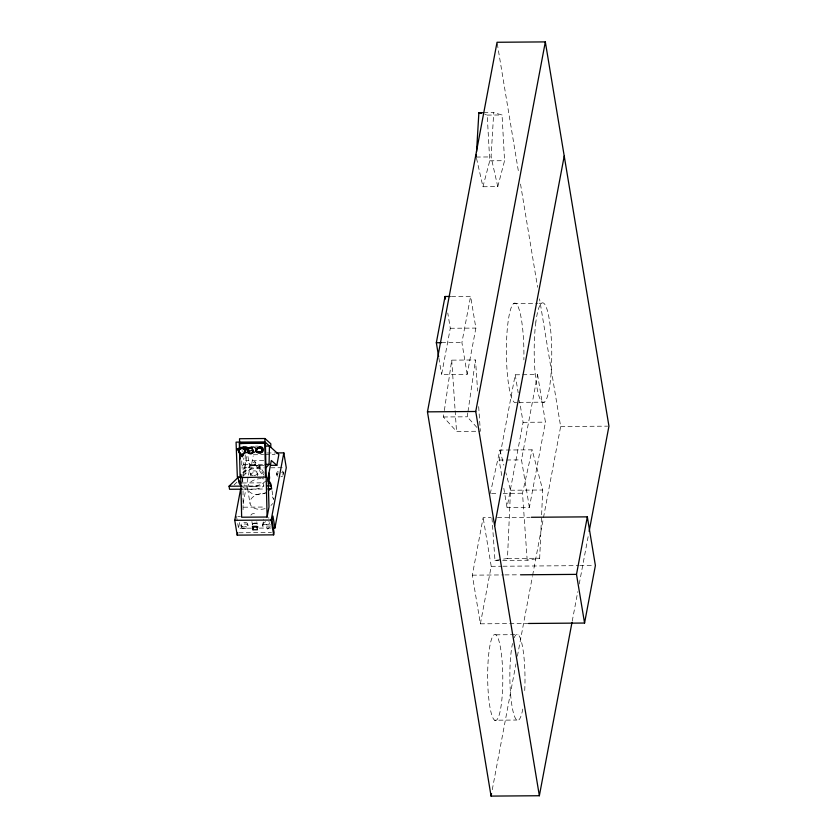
<?xml version="1.0" encoding="UTF-8"?>
<svg xmlns="http://www.w3.org/2000/svg" width="838" height="838" viewBox="0 0 838 838"><rect width="100%" height="100%" fill="white"/><g stroke="black" fill="none" stroke-linecap="round" stroke-linejoin="round"><path stroke-width="0.63" stroke-dasharray="4.19 3.14" d="M241.742 465.006L241.794 459.989M245.23 454.95L245.01 475.02L241.627 475.041M242.077 466.253L243.628 464.556L243.764 458.019M492 517.947L494.975 560.465L507.472 558.475L510.51 490.24L505.859 472.663M502.706 560.413L527.186 560.224L539.682 558.234L542.72 490L532.099 449.828L499.888 450.069L490.293 493.467M476.518 158.288L482.95 186.748L497.782 186.633L491.068 156.936L493.708 112.648L485.055 112.711M478.676 406.608L480.342 431.235L456.532 431.413L443.417 416.978L444.171 411.814M444.36 410.526L451.713 360.141L475.513 359.963L477.618 391.063M476.843 427.38L467.227 416.8L467.793 412.925M467.981 411.636L475.513 359.963M241.91 482.29L247.158 454.406M251.505 528.17L238.505 528.265L239.71 521.844M243.093 503.889L249.85 467.96L247.399 453.138M243.062 509.703L243.041 490.544M264.117 465.404L251.39 465.499L253.191 455.945M270.653 526.065L262.713 526.128L263.467 519.162M262.713 526.128L263.52 521.812M451.431 296.443L470.61 296.306L475.879 328.077L467.164 374.324L441.595 374.513L450.299 328.266L447.775 313.014M467.164 374.324L461.906 342.553L470.61 296.306M528.558 623.472L480.384 623.828L472.318 575.161L483.149 517.643L490.963 517.58M501.711 475.471L499.155 460.052L515.213 374.785L521.425 374.743M480.384 623.828L491.215 566.31L483.149 517.643M522.661 374.733L537.567 374.617L545.433 422.153L529.375 507.419L507.032 507.587L523.08 422.321L519.466 400.48M529.375 507.419L521.508 459.884L537.567 374.617M492.273 789.679L515.957 663.916M517.402 656.217L532.381 576.659M532.622 575.371L543.254 518.911M543.495 517.622L560.653 426.511L539.525 298.852M572.218 621.209L577.78 591.691M579.226 583.992L588.653 533.942M527.186 560.224L522.503 493.226L532.099 449.828M482.95 186.748L489.738 160.812L487.213 115.078L484.835 114.418M497.782 186.633L504.56 160.697L502.046 114.974L493.708 112.648M264.096 475.282L254.773 461.277L241.773 473.889A15.597 10.255 -9.4 0 1 256.051 468.568L259.958 468.892A15.597 10.255 -9.4 0 1 263.467 469.909M234.158 484.825L236.913 482.154M243.345 475.921L255.286 464.346L254.773 461.277M265.887 481.002L263.038 483.18A15.597 10.255 -9.4 0 1 244.193 484.972M242.245 482.981L263.499 482.824L263.561 486.302A15.597 10.255 -9.4 0 1 242.706 487.067M487.213 115.078L502.046 114.974M476.235 157.052L491.068 156.936M489.738 160.812L504.56 160.697M513.725 303.45L537.776 303.272M539.033 303.262L541.568 303.241M450.299 328.266L475.879 328.077M441.448 342.7L461.906 342.553M519.099 402.345L544.407 402.156M443.417 416.978L467.227 416.8M523.08 422.321L545.433 422.153M560.653 426.511L607.634 426.154M255.464 446.151L258.01 446.13M266.913 452.991L274.717 452.939M253.411 454.751L263.593 454.667M264.86 454.667L275.042 454.584M263.677 460.544L245.869 460.68L251.39 465.499M499.155 460.052L505.366 460.01M506.613 459.999L521.508 459.884M243.628 464.556L263.991 464.409M241.794 467.929L264.169 467.855M270.674 467.803L284.983 467.698M241.512 486.124L264.022 485.946M253.149 486.637L259.288 486.595M243.596 489.172L265.29 489.004M510.51 490.24L542.72 490M491.581 493.456L498.023 493.414M503.177 493.373L522.503 493.226M243.533 507.2L265.164 507.032M237.835 516.365L240.433 516.344M497.479 517.528L530.035 517.287M252.919 523.687L257.392 523.645M262.451 524.557L270.391 524.494M259.319 528.108L271.02 528.024M238.945 532.779L271.47 532.539M507.472 558.475L539.682 558.234M494.975 560.465L501.417 560.423M491.215 566.31L501.627 566.237M502.926 566.226L578.461 565.65M579.76 565.65L594.09 565.535M472.318 575.161L503.575 574.92M504.874 574.91L519.204 574.805M495.824 634.816L518.02 634.649M494.65 720.209A43 7.563 89.6 0 0 502.067 660.585A43 7.563 89.6 0 0 488.994 651.734A43 7.563 89.6 0 0 494.65 720.209L516.847 720.041M264.295 473.219L259.33 465.76L255.538 465.446A15.597 10.255 -9.4 0 0 242.119 469.992M255.286 464.346L263.834 477.189M499.888 450.069L503.868 465.132M497.259 43.555L518.607 172.492M520.524 184.098L537.598 287.256M515.213 374.785L518.188 392.771M503.837 488.324L507.032 507.587M438.861 357.994L441.595 374.513M283.454 472.412L283.715 473.983M276.697 473.648L276.959 475.219M272.046 490.785L273.471 499.427A11.889 7.814 -9.4 0 0 271.24 495.845M259.843 468.882L259.33 465.76A15.597 10.255 -9.4 0 1 262.954 466.787M257.601 472.904L257.863 474.486M250.52 473.533L250.782 475.104M256.774 521.833L257.172 524.179M247.566 488.564L250.017 503.387M251.903 521.519L252.489 525.038M247.744 524.075L248.006 525.646M240.988 525.311L241.25 526.882M236.536 516.376L238.505 528.265M451.713 360.141L455.044 409.384M455.128 410.683L456.532 431.413M242.653 477.744L242.842 484.144M516.564 402.366A49.819 8.768 89.6 0 1 506.403 354.6A49.819 8.768 89.6 0 1 515.255 303.157A49.819 8.768 89.6 0 1 523.876 359.89M522.765 709.074A43 7.563 89.6 0 1 511.861 705.167A43 7.563 89.6 0 1 512.51 643.532M514.165 637.812A43 7.563 89.6 0 1 522.493 646.58A43 7.563 89.6 0 1 524.567 693.33M242.433 451.368A3.111 3.048 63 0 1 242.109 450.624M253.118 475.586A3.572 2.346 -9.4 0 1 251.358 471.941A3.572 2.346 -9.4 0 1 257.276 471.941A3.572 2.346 -9.4 0 1 254.04 475.586M282.144 471.019A3.436 2.263 -9.4 0 1 281.39 474.999M277.378 474.664A3.436 2.263 -9.4 0 1 278.761 471.05M252.489 524.63A2.378 1.561 -9.4 0 1 255.129 523.017A2.378 1.561 -9.4 0 1 257.172 524.588M272.57 503.544A11.889 7.814 -9.4 0 1 270.978 505.461M265.091 508.645A11.889 7.814 -9.4 0 1 249.944 502.36A11.889 7.814 -9.4 0 1 265.499 493.592M269.627 522.65A2.619 1.718 -9.4 0 1 265.866 524.64A2.619 1.718 -9.4 0 1 265.615 521.665M268.768 521.529A2.619 1.718 -9.4 0 1 269.208 521.833M283.055 475.722A3.436 2.263 -9.4 0 1 280.793 476.812M277.64 476.246A3.436 2.263 -9.4 0 1 279.023 472.622M281.631 472.37A3.436 2.263 -9.4 0 1 283.726 474.57M250.929 515.234A2.378 1.561 -9.4 0 1 253.568 513.631A2.378 1.561 -9.4 0 1 255.611 515.202M250.897 475.712A3.572 2.346 -9.4 0 1 254.804 472.412A3.572 2.346 -9.4 0 1 257.371 475.701M266.306 492.273A11.889 7.814 -9.4 0 1 247.839 489.56A11.889 7.814 -9.4 0 1 261.037 478.634M262.053 478.676A11.889 7.814 -9.4 0 1 264.001 478.927M268.715 517.444A2.619 1.718 -9.4 0 1 268.789 518.324M269.312 527.469L267.668 529.061L266.61 527.479L269.312 527.469M535.859 321.981A49.819 8.768 89.6 0 0 542.123 402.031A49.819 8.768 89.6 0 0 550.985 334.079A49.819 8.768 89.6 0 0 535.859 321.981M242.308 526.693A3.436 2.263 -9.4 0 0 247.755 524.661A3.436 2.263 -9.4 0 0 243.051 522.713A3.436 2.263 -9.4 0 0 242.308 526.693M242.559 528.265A3.436 2.263 -9.4 0 0 248.017 526.233A3.436 2.263 -9.4 0 0 243.313 524.284A3.436 2.263 -9.4 0 0 242.559 528.265"/><path stroke-width="1.26" d="M239.689 448.623L239.532 438.724L264.976 438.525L270.831 443.836L270.758 447.23M270.475 465.352L276.833 465.31L278.855 454.563L264.902 441.919L264.976 438.525M265.96 467.751L269.071 464.367L269.459 446.046L265.646 446.078M476.235 157.052L476.393 154.443M476.55 151.846L478.875 112.763L483.819 112.721M272.329 528.013L274.927 527.992L272.958 516.103L272.109 520.628L274.078 532.518L273.638 534.854L237.206 535.126L234.755 520.314L240.716 488.627M237.206 535.126L237.646 532.79M252.961 529.763L252.406 526.39L256.878 526.358L257.444 529.731L252.961 529.763L253.474 527.06L257.947 527.029M240.663 474.423L241.648 517.214L267.102 517.025L268.988 507L268.097 477.545L271.313 460.491L276.833 465.31M273.638 534.854L271.177 520.042L283.831 452.866L276.027 452.929M274.927 527.992L286.282 467.688L283.831 452.866M438.651 356.726L436.336 342.742L445.041 296.495L450.153 296.453M571.977 622.487L539.358 795.733L491.068 796.1L427.453 411.856L497.039 42.267L545.329 41.9L608.943 426.144L589.135 531.376M539.358 795.733L475.743 411.489L545.329 41.9M494.64 525.646L564.225 156.046M491.068 796.1L491.55 793.534M528.558 623.472L584.557 623.043L576.502 574.376L587.333 516.857L531.334 517.276M584.557 623.043L595.389 565.524L587.333 516.857M240.894 454.28L242.172 456.71L243.607 453.976M242.172 456.71L246.005 448.11L247.262 447.471L246.131 450.216L244.79 450.907M267.846 488.994L271.68 488.963L271.166 485.893L268.411 481.599A15.597 10.255 -9.4 0 0 268.841 474.486M242.329 489.183L229.56 489.277L229.057 486.218L238.139 477.409M242.831 447.628L243.449 447.125A3.111 3.048 63 0 1 247.975 448.979A3.111 3.048 63 0 1 245.115 452.897M243.093 454.269L243.198 454.186A3.111 3.048 63 0 1 240.778 454.594L240.496 454.479M239.469 448.791L239.354 443.553L239.951 443.25L265.395 443.061L267.102 517.025M242.57 456.501L237.049 449.178L240.192 447.576L243.366 447.199L240.129 448.843M247.262 447.471L244.088 447.848L242.748 448.529L243.282 448.749A3.111 3.048 63 0 1 244.748 450.614M238.778 451.63L238.757 451.462A3.111 3.048 63 0 1 239.595 449.273L240.307 448.728A3.111 3.048 63 0 1 242.622 448.403L243.366 448.707A3.111 3.048 63 0 1 244.832 450.572L244.958 451.378A3.111 3.048 63 0 1 244.109 453.568L243.408 454.112A3.111 3.048 63 0 1 241.093 454.437L240.81 454.322M239.354 443.553L265.395 443.061M256.711 448.393L262.022 448.058L261.519 451.902L256.795 451.933L256.711 448.393L261.54 448.058L262.032 448.718M262.022 448.058L261.519 451.902M256.795 451.933L261.948 451.682M239.563 452.709L240.129 477.566L240.736 477.262L240.642 474.654M240.129 477.566L266.18 477.063M247.839 447.89L251.61 447.031L252.657 450.341L253.013 452.478L249.242 453.337L247.839 447.89L249.242 453.337M248.886 451.211L252.657 450.341M237.049 449.178L246.005 448.11M436.336 342.742L441.448 342.7M427.453 411.856L475.743 411.489M264.902 441.919L236.075 442.139L237.353 477.283L243.282 477.241M265.258 464.399L269.071 464.367M229.057 486.218L241.512 486.124M267.594 485.925L271.166 485.893M234.755 520.314L271.177 520.042M520.503 574.795L576.502 574.376M478.875 112.763L481.253 113.423M244.088 447.848L244.623 448.068M239.459 442.118L241.135 443.627M240.998 482.992L239.291 481.201A15.597 10.255 -9.4 0 1 238.097 476.906M241.836 486.469L239.804 484.322A15.597 10.255 -9.4 0 1 238.621 480.027M260.964 448.361L261.456 449.011M445.041 296.495L445.46 299.04M268.359 481.672L267.898 478.467A15.597 10.255 -9.4 0 0 268.914 473.072M239.836 452.53L240.066 459.035M264.798 443.365L265.583 477.367M258.251 447.607A3.017 2.954 63 0 1 263.122 448.466A3.017 2.954 63 0 1 260.545 452.688M257.528 448.979A3.017 2.954 63 0 1 257.8 448.246M251.243 447.764A2.818 2.765 63 0 1 255.904 448.99A2.818 2.765 63 0 1 252.594 452.457M243.491 454.07A3.111 3.048 63 0 1 241.176 454.395L240.433 454.091A3.111 3.048 63 0 1 238.966 452.216L238.84 451.42A3.111 3.048 63 0 1 239.689 449.22M270.119 488.732A11.889 7.814 -9.4 0 1 268.527 490.639M268.778 481.022A11.889 7.814 -9.4 0 1 270.967 486.669M261.833 448.686L261.341 448.068A3.017 2.954 63 0 0 256.585 449.042A3.017 2.954 63 0 0 259.183 453.243A3.017 2.954 63 0 0 262.158 449.398L261.833 448.686M247.891 450.383A2.818 2.765 63 0 0 251.358 453.798A2.818 2.765 63 0 0 252.5 449.095A2.818 2.765 63 0 0 247.891 450.383"/></g></svg>
